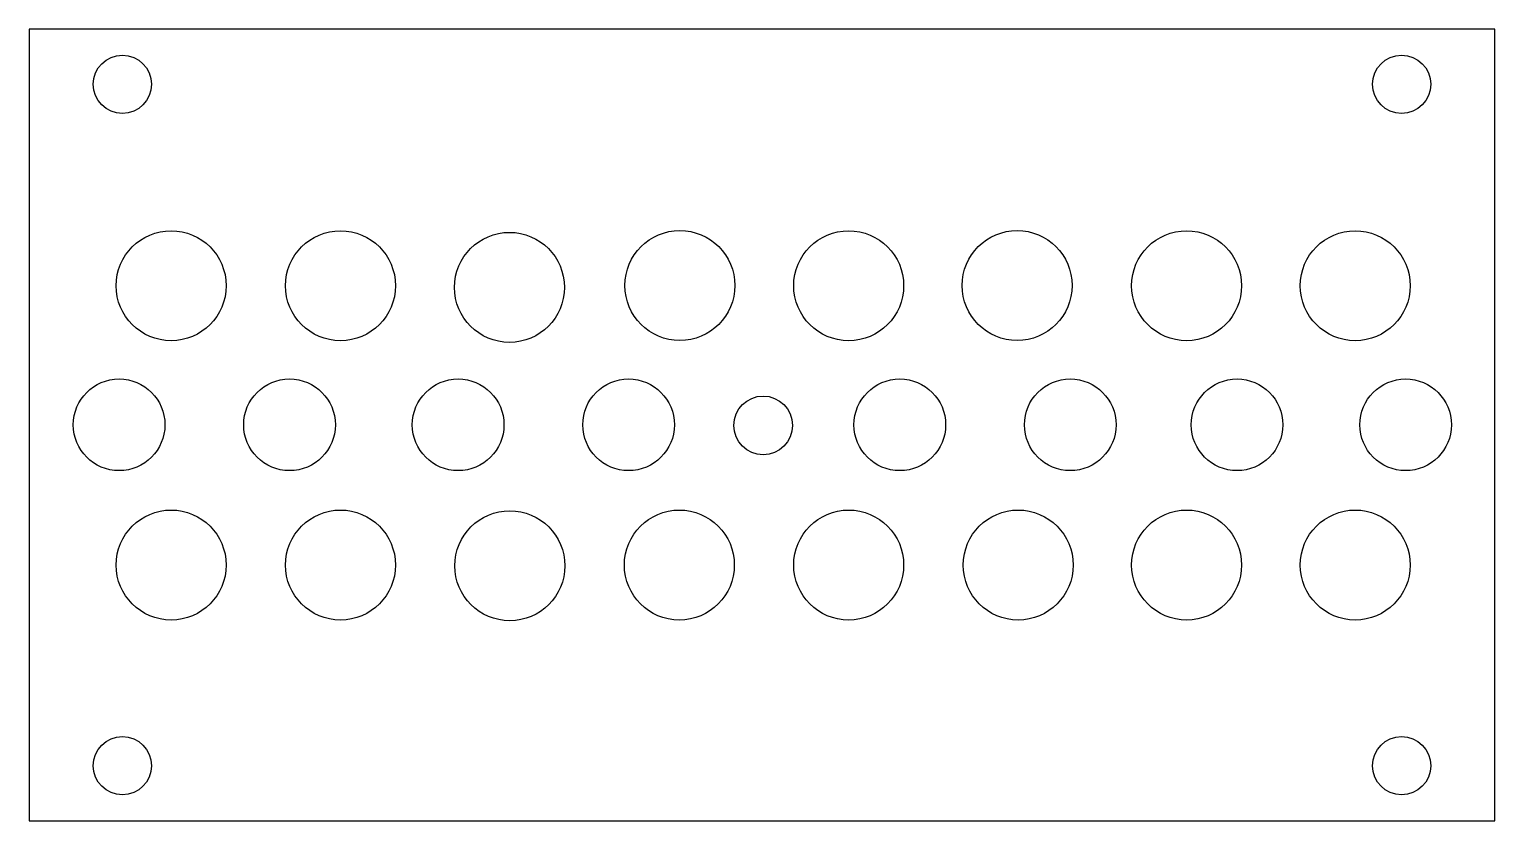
# Model space of a CAD drawing. Extents: x 0.6 to 80.6, y -7.6 to 35.6.
import ezdxf

# ---------------------------------------------------------------- set-up
doc = ezdxf.new("R2010")
doc.units = 0
doc.layers.add('20', color=7, linetype='CONTINUOUS')
doc.layers.add('51', color=253, linetype='CONTINUOUS')

msp = doc.modelspace()

# ---------------------------------------------------------------- linework, layer by layer
at = {"layer": '20'}
for centre, radius in [((5.68, 32.5828), 1.5875), ((75.48, 32.5828), 1.5875), ((8.34, 21.59), 3), ((17.58, 21.59), 3), ((26.8, 21.5), 3), ((36.1, 21.6), 3), ((45.31, 21.59), 3), ((54.5, 21.6), 3), ((63.75, 21.59), 3), ((72.95, 21.59), 3), ((5.5, 14), 2.5), ((14.8, 14), 2.5), ((24, 14), 2.5), ((33.3, 14), 2.5), ((48.1, 14), 2.5), ((57.4, 14), 2.5), ((66.5, 14), 2.5), ((75.7, 14), 2.5), ((40.64, 13.97), 1.6), ((8.34, 6.35), 3), ((17.58, 6.35), 3), ((26.82, 6.31), 3), ((36.07, 6.35), 3), ((45.31, 6.35), 3), ((54.56, 6.35), 3), ((63.75, 6.35), 3), ((72.95, 6.35), 3), ((5.68, -4.6028), 1.5875), ((75.48, -4.6028), 1.5875)]:
    msp.add_circle(centre, radius, dxfattribs=at)
at = {"layer": '51'}
for p, q in [((80.56, 35.58), (0.6, 35.58)), ((0.6, 35.58), (0.6, -7.6)), ((80.56, -7.6), (80.56, 35.58)), ((0.6, -7.6), (80.56, -7.6))]:
    msp.add_line(p, q, dxfattribs=at)

doc.saveas('drawing.dxf')
